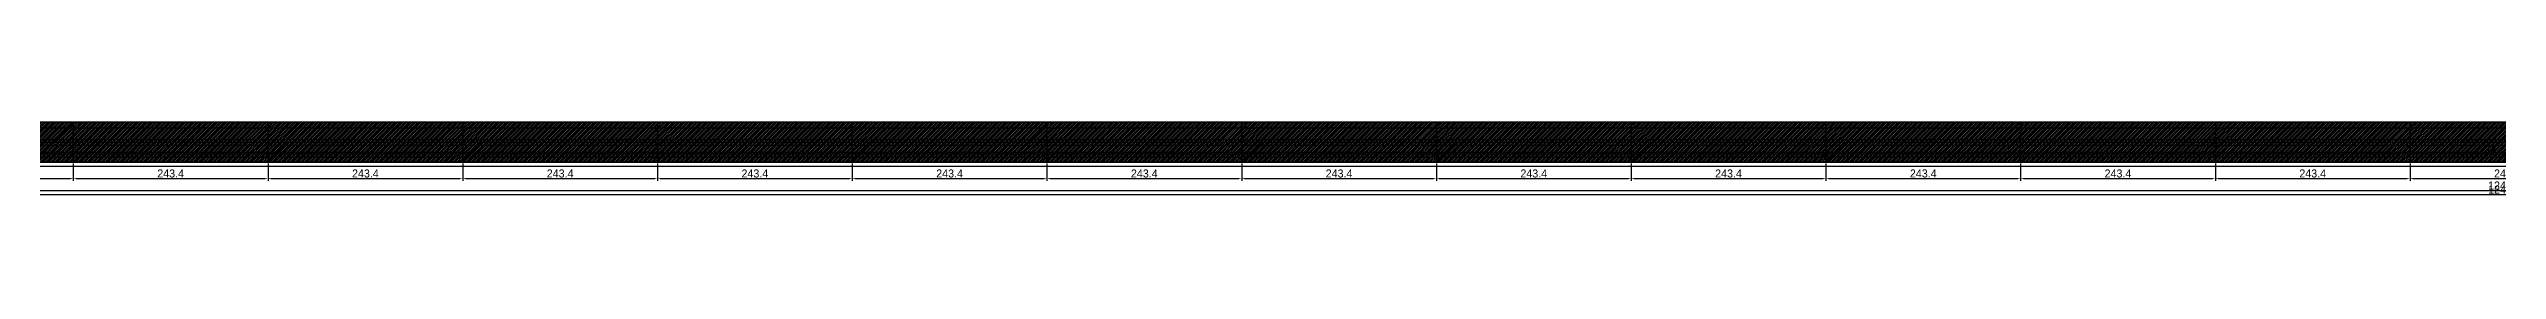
# Model space of a CAD drawing. Header units: metres. Extents: x 12791 to 25227, y 13116 to 13229.
# Drawn here: x 15929 to 18989, y 13116 to 13209 of the extents above; entities that cross this region are included whole.
import ezdxf

# ---------------------------------------------------------------- set-up
doc = ezdxf.new("R2010")
doc.units = ezdxf.units.M
for name, color, linetype in [('barrote', 251, 'CONTINUOUS'), ('COTA', 241, 'CONTINUOUS'), ('cotas', 4, 'CONTINUOUS'), ('Demarcação 1', 251, 'CONTINUOUS'), ('Hachura', 251, 'CONTINUOUS'), ('Laje_Perimetro', 7, 'CONTINUOUS'), ('Painéis', 200, 'CONTINUOUS'), ('presilha', 1, 'CONTINUOUS'), ('SARR_3.5x7', 81, 'CONTINUOUS')]:
    doc.layers.add(name, color=color, linetype=linetype)
doc.dimstyles.new('EZ DXF', dxfattribs={"dimtxt": 10, "dimasz": 3.5, "dimexe": 3, "dimexo": 1.5, "dimgap": 1, "dimtad": 1, "dimdec": 1, "dimdsep": 46, "dimcen": 2.5, "dimazin": 3, "dimtfac": 1, "dimtmove": 0, "dimatfit": 3})

msp = doc.modelspace()

# ---------------------------------------------------------------- hatches: boundary and pattern name
at = {"layer": 'Hachura'}
h = msp.add_hatch(color=3, dxfattribs=at)
h.dxf.hatch_style = 1
h.paths.add_polyline_path([(15716.3914, 13158.9905), (15959.7914, 13158.9905), (15959.7914, 13208.9905), (15716.3914, 13208.9905)])
h = msp.add_hatch(dxfattribs=at)
h.set_pattern_fill('ANSI31', scale=0.5)
h.paths.add_polyline_path([(15716.3914, 13158.9905), (15959.7914, 13158.9905), (15959.7914, 13208.9905), (15716.3914, 13208.9905)])
h = msp.add_hatch(color=3, dxfattribs=at)
h.dxf.hatch_style = 1
h.paths.add_polyline_path([(15716.3914, 13158.9905), (15959.7914, 13158.9905), (15959.7914, 13208.9905), (15716.3914, 13208.9905)])
h = msp.add_hatch(dxfattribs=at)
h.set_pattern_fill('ANSI31', scale=0.5)
h.paths.add_polyline_path([(15716.3914, 13158.9905), (15959.7914, 13158.9905), (15959.7914, 13208.9905), (15716.3914, 13208.9905)])
h = msp.add_hatch(color=3, dxfattribs=at)
h.dxf.hatch_style = 1
h.paths.add_polyline_path([(15959.7914, 13158.9905), (16203.1914, 13158.9905), (16203.1914, 13208.9905), (15959.7914, 13208.9905)])
h = msp.add_hatch(dxfattribs=at)
h.set_pattern_fill('ANSI31', scale=0.5)
h.paths.add_polyline_path([(15959.7914, 13158.9905), (16203.1914, 13158.9905), (16203.1914, 13208.9905), (15959.7914, 13208.9905)])
h = msp.add_hatch(color=3, dxfattribs=at)
h.dxf.hatch_style = 1
h.paths.add_polyline_path([(15959.7914, 13158.9905), (16203.1914, 13158.9905), (16203.1914, 13208.9905), (15959.7914, 13208.9905)])
h = msp.add_hatch(dxfattribs=at)
h.set_pattern_fill('ANSI31', scale=0.5)
h.paths.add_polyline_path([(15959.7914, 13158.9905), (16203.1914, 13158.9905), (16203.1914, 13208.9905), (15959.7914, 13208.9905)])
h = msp.add_hatch(color=3, dxfattribs=at)
h.dxf.hatch_style = 1
h.paths.add_polyline_path([(16203.1914, 13158.9905), (16446.5914, 13158.9905), (16446.5914, 13208.9905), (16203.1914, 13208.9905)])
h = msp.add_hatch(dxfattribs=at)
h.set_pattern_fill('ANSI31', scale=0.5)
h.paths.add_polyline_path([(16203.1914, 13158.9905), (16446.5914, 13158.9905), (16446.5914, 13208.9905), (16203.1914, 13208.9905)])
h = msp.add_hatch(color=3, dxfattribs=at)
h.dxf.hatch_style = 1
h.paths.add_polyline_path([(16203.1914, 13158.9905), (16446.5914, 13158.9905), (16446.5914, 13208.9905), (16203.1914, 13208.9905)])
h = msp.add_hatch(dxfattribs=at)
h.set_pattern_fill('ANSI31', scale=0.5)
h.paths.add_polyline_path([(16203.1914, 13158.9905), (16446.5914, 13158.9905), (16446.5914, 13208.9905), (16203.1914, 13208.9905)])
h = msp.add_hatch(color=3, dxfattribs=at)
h.dxf.hatch_style = 1
h.paths.add_polyline_path([(16446.5914, 13158.9905), (16689.9914, 13158.9905), (16689.9914, 13208.9905), (16446.5914, 13208.9905)])
h = msp.add_hatch(dxfattribs=at)
h.set_pattern_fill('ANSI31', scale=0.5)
h.paths.add_polyline_path([(16446.5914, 13158.9905), (16689.9914, 13158.9905), (16689.9914, 13208.9905), (16446.5914, 13208.9905)])
h = msp.add_hatch(color=3, dxfattribs=at)
h.dxf.hatch_style = 1
h.paths.add_polyline_path([(16446.5914, 13158.9905), (16689.9914, 13158.9905), (16689.9914, 13208.9905), (16446.5914, 13208.9905)])
h = msp.add_hatch(dxfattribs=at)
h.set_pattern_fill('ANSI31', scale=0.5)
h.paths.add_polyline_path([(16446.5914, 13158.9905), (16689.9914, 13158.9905), (16689.9914, 13208.9905), (16446.5914, 13208.9905)])
h = msp.add_hatch(color=3, dxfattribs=at)
h.dxf.hatch_style = 1
h.paths.add_polyline_path([(16689.9914, 13158.9905), (16933.3914, 13158.9905), (16933.3914, 13208.9905), (16689.9914, 13208.9905)])
h = msp.add_hatch(dxfattribs=at)
h.set_pattern_fill('ANSI31', scale=0.5)
h.paths.add_polyline_path([(16689.9914, 13158.9905), (16933.3914, 13158.9905), (16933.3914, 13208.9905), (16689.9914, 13208.9905)])
h = msp.add_hatch(color=3, dxfattribs=at)
h.dxf.hatch_style = 1
h.paths.add_polyline_path([(16689.9914, 13158.9905), (16933.3914, 13158.9905), (16933.3914, 13208.9905), (16689.9914, 13208.9905)])
h = msp.add_hatch(dxfattribs=at)
h.set_pattern_fill('ANSI31', scale=0.5)
h.paths.add_polyline_path([(16689.9914, 13158.9905), (16933.3914, 13158.9905), (16933.3914, 13208.9905), (16689.9914, 13208.9905)])
h = msp.add_hatch(color=3, dxfattribs=at)
h.dxf.hatch_style = 1
h.paths.add_polyline_path([(16933.3914, 13158.9905), (17176.7914, 13158.9905), (17176.7914, 13208.9905), (16933.3914, 13208.9905)])
h = msp.add_hatch(dxfattribs=at)
h.set_pattern_fill('ANSI31', scale=0.5)
h.paths.add_polyline_path([(16933.3914, 13158.9905), (17176.7914, 13158.9905), (17176.7914, 13208.9905), (16933.3914, 13208.9905)])
h = msp.add_hatch(color=3, dxfattribs=at)
h.dxf.hatch_style = 1
h.paths.add_polyline_path([(16933.3914, 13158.9905), (17176.7914, 13158.9905), (17176.7914, 13208.9905), (16933.3914, 13208.9905)])
h = msp.add_hatch(dxfattribs=at)
h.set_pattern_fill('ANSI31', scale=0.5)
h.paths.add_polyline_path([(16933.3914, 13158.9905), (17176.7914, 13158.9905), (17176.7914, 13208.9905), (16933.3914, 13208.9905)])
h = msp.add_hatch(color=3, dxfattribs=at)
h.dxf.hatch_style = 1
h.paths.add_polyline_path([(17176.7914, 13158.9905), (17420.1914, 13158.9905), (17420.1914, 13208.9905), (17176.7914, 13208.9905)])
h = msp.add_hatch(dxfattribs=at)
h.set_pattern_fill('ANSI31', scale=0.5)
h.paths.add_polyline_path([(17176.7914, 13158.9905), (17420.1914, 13158.9905), (17420.1914, 13208.9905), (17176.7914, 13208.9905)])
h = msp.add_hatch(color=3, dxfattribs=at)
h.dxf.hatch_style = 1
h.paths.add_polyline_path([(17176.7914, 13158.9905), (17420.1914, 13158.9905), (17420.1914, 13208.9905), (17176.7914, 13208.9905)])
h = msp.add_hatch(dxfattribs=at)
h.set_pattern_fill('ANSI31', scale=0.5)
h.paths.add_polyline_path([(17176.7914, 13158.9905), (17420.1914, 13158.9905), (17420.1914, 13208.9905), (17176.7914, 13208.9905)])
h = msp.add_hatch(color=3, dxfattribs=at)
h.dxf.hatch_style = 1
h.paths.add_polyline_path([(17420.1914, 13158.9905), (17663.5914, 13158.9905), (17663.5914, 13208.9905), (17420.1914, 13208.9905)])
h = msp.add_hatch(dxfattribs=at)
h.set_pattern_fill('ANSI31', scale=0.5)
h.paths.add_polyline_path([(17420.1914, 13158.9905), (17663.5914, 13158.9905), (17663.5914, 13208.9905), (17420.1914, 13208.9905)])
h = msp.add_hatch(color=3, dxfattribs=at)
h.dxf.hatch_style = 1
h.paths.add_polyline_path([(17420.1914, 13158.9905), (17663.5914, 13158.9905), (17663.5914, 13208.9905), (17420.1914, 13208.9905)])
h = msp.add_hatch(dxfattribs=at)
h.set_pattern_fill('ANSI31', scale=0.5)
h.paths.add_polyline_path([(17420.1914, 13158.9905), (17663.5914, 13158.9905), (17663.5914, 13208.9905), (17420.1914, 13208.9905)])
h = msp.add_hatch(color=3, dxfattribs=at)
h.dxf.hatch_style = 1
h.paths.add_polyline_path([(17663.5914, 13158.9905), (17906.9914, 13158.9905), (17906.9914, 13208.9905), (17663.5914, 13208.9905)])
h = msp.add_hatch(dxfattribs=at)
h.set_pattern_fill('ANSI31', scale=0.5)
h.paths.add_polyline_path([(17663.5914, 13158.9905), (17906.9914, 13158.9905), (17906.9914, 13208.9905), (17663.5914, 13208.9905)])
h = msp.add_hatch(color=3, dxfattribs=at)
h.dxf.hatch_style = 1
h.paths.add_polyline_path([(17663.5914, 13158.9905), (17906.9914, 13158.9905), (17906.9914, 13208.9905), (17663.5914, 13208.9905)])
h = msp.add_hatch(dxfattribs=at)
h.set_pattern_fill('ANSI31', scale=0.5)
h.paths.add_polyline_path([(17663.5914, 13158.9905), (17906.9914, 13158.9905), (17906.9914, 13208.9905), (17663.5914, 13208.9905)])
h = msp.add_hatch(color=3, dxfattribs=at)
h.dxf.hatch_style = 1
h.paths.add_polyline_path([(17906.9914, 13158.9905), (18150.3914, 13158.9905), (18150.3914, 13208.9905), (17906.9914, 13208.9905)])
h = msp.add_hatch(dxfattribs=at)
h.set_pattern_fill('ANSI31', scale=0.5)
h.paths.add_polyline_path([(17906.9914, 13158.9905), (18150.3914, 13158.9905), (18150.3914, 13208.9905), (17906.9914, 13208.9905)])
h = msp.add_hatch(color=3, dxfattribs=at)
h.dxf.hatch_style = 1
h.paths.add_polyline_path([(17906.9914, 13158.9905), (18150.3914, 13158.9905), (18150.3914, 13208.9905), (17906.9914, 13208.9905)])
h = msp.add_hatch(dxfattribs=at)
h.set_pattern_fill('ANSI31', scale=0.5)
h.paths.add_polyline_path([(17906.9914, 13158.9905), (18150.3914, 13158.9905), (18150.3914, 13208.9905), (17906.9914, 13208.9905)])
h = msp.add_hatch(color=3, dxfattribs=at)
h.dxf.hatch_style = 1
h.paths.add_polyline_path([(18150.3914, 13158.9905), (18393.7914, 13158.9905), (18393.7914, 13208.9905), (18150.3914, 13208.9905)])
h = msp.add_hatch(dxfattribs=at)
h.set_pattern_fill('ANSI31', scale=0.5)
h.paths.add_polyline_path([(18150.3914, 13158.9905), (18393.7914, 13158.9905), (18393.7914, 13208.9905), (18150.3914, 13208.9905)])
h = msp.add_hatch(color=3, dxfattribs=at)
h.dxf.hatch_style = 1
h.paths.add_polyline_path([(18150.3914, 13158.9905), (18393.7914, 13158.9905), (18393.7914, 13208.9905), (18150.3914, 13208.9905)])
h = msp.add_hatch(dxfattribs=at)
h.set_pattern_fill('ANSI31', scale=0.5)
h.paths.add_polyline_path([(18150.3914, 13158.9905), (18393.7914, 13158.9905), (18393.7914, 13208.9905), (18150.3914, 13208.9905)])
h = msp.add_hatch(color=3, dxfattribs=at)
h.dxf.hatch_style = 1
h.paths.add_polyline_path([(18393.7914, 13158.9905), (18637.1914, 13158.9905), (18637.1914, 13208.9905), (18393.7914, 13208.9905)])
h = msp.add_hatch(dxfattribs=at)
h.set_pattern_fill('ANSI31', scale=0.5)
h.paths.add_polyline_path([(18393.7914, 13158.9905), (18637.1914, 13158.9905), (18637.1914, 13208.9905), (18393.7914, 13208.9905)])
h = msp.add_hatch(color=3, dxfattribs=at)
h.dxf.hatch_style = 1
h.paths.add_polyline_path([(18393.7914, 13158.9905), (18637.1914, 13158.9905), (18637.1914, 13208.9905), (18393.7914, 13208.9905)])
h = msp.add_hatch(dxfattribs=at)
h.set_pattern_fill('ANSI31', scale=0.5)
h.paths.add_polyline_path([(18393.7914, 13158.9905), (18637.1914, 13158.9905), (18637.1914, 13208.9905), (18393.7914, 13208.9905)])
h = msp.add_hatch(color=3, dxfattribs=at)
h.dxf.hatch_style = 1
h.paths.add_polyline_path([(18637.1914, 13158.9905), (18880.5914, 13158.9905), (18880.5914, 13208.9905), (18637.1914, 13208.9905)])
h = msp.add_hatch(dxfattribs=at)
h.set_pattern_fill('ANSI31', scale=0.5)
h.paths.add_polyline_path([(18637.1914, 13158.9905), (18880.5914, 13158.9905), (18880.5914, 13208.9905), (18637.1914, 13208.9905)])
h = msp.add_hatch(color=3, dxfattribs=at)
h.dxf.hatch_style = 1
h.paths.add_polyline_path([(18637.1914, 13158.9905), (18880.5914, 13158.9905), (18880.5914, 13208.9905), (18637.1914, 13208.9905)])
h = msp.add_hatch(dxfattribs=at)
h.set_pattern_fill('ANSI31', scale=0.5)
h.paths.add_polyline_path([(18637.1914, 13158.9905), (18880.5914, 13158.9905), (18880.5914, 13208.9905), (18637.1914, 13208.9905)])
h = msp.add_hatch(color=3, dxfattribs=at)
h.dxf.hatch_style = 1
h.paths.add_polyline_path([(18880.5914, 13158.9905), (19123.9914, 13158.9905), (19123.9914, 13208.9905), (18880.5914, 13208.9905)])
h = msp.add_hatch(dxfattribs=at)
h.set_pattern_fill('ANSI31', scale=0.5)
h.paths.add_polyline_path([(18880.5914, 13158.9905), (19123.9914, 13158.9905), (19123.9914, 13208.9905), (18880.5914, 13208.9905)])
h = msp.add_hatch(color=3, dxfattribs=at)
h.dxf.hatch_style = 1
h.paths.add_polyline_path([(18880.5914, 13158.9905), (19123.9914, 13158.9905), (19123.9914, 13208.9905), (18880.5914, 13208.9905)])
h = msp.add_hatch(dxfattribs=at)
h.set_pattern_fill('ANSI31', scale=0.5)
h.paths.add_polyline_path([(18880.5914, 13158.9905), (19123.9914, 13158.9905), (19123.9914, 13208.9905), (18880.5914, 13208.9905)])

# ---------------------------------------------------------------- linework, layer by layer
at = {"layer": 'barrote'}
msp.add_line((12800.5914, 13171.4905), (25203.9914, 13171.4905), dxfattribs=at)
msp.add_line((12800.5914, 13171.4905), (25203.9914, 13171.4905), dxfattribs=at)
at = {"layer": 'Demarcação 1'}
msp.add_line((12795.5914, 13183.9905), (25208.9914, 13183.9905), dxfattribs=at)
msp.add_line((12795.5914, 13183.9905), (25208.9914, 13183.9905), dxfattribs=at)
at = {"layer": 'Laje_Perimetro'}
msp.add_lwpolyline([(12790.5914, 13153.9905), (25213.9914, 13153.9905), (25213.9914, 13168.9905), (12790.5914, 13168.9905)], close=True, dxfattribs=at)
msp.add_lwpolyline([(12790.5914, 13153.9905), (25213.9914, 13153.9905), (25213.9914, 13168.9905), (12790.5914, 13168.9905)], close=True, dxfattribs=at)
at = {"layer": 'Painéis'}
for points in [[(12795.5914, 13208.9905), (25208.9914, 13208.9905)], [(12795.5914, 13208.9905), (25208.9914, 13208.9905)], [(15716.3914, 13158.9905), (15959.7914, 13158.9905), (15959.7914, 13208.9905), (15716.3914, 13208.9905)], [(15716.3914, 13158.9905), (15959.7914, 13158.9905), (15959.7914, 13208.9905), (15716.3914, 13208.9905)], [(15959.7914, 13158.9905), (15959.7914, 13208.9905)], [(15959.7914, 13158.9905), (16203.1914, 13158.9905), (16203.1914, 13208.9905), (15959.7914, 13208.9905)], [(15959.7914, 13158.9905), (15959.7914, 13208.9905)], [(15959.7914, 13158.9905), (16203.1914, 13158.9905), (16203.1914, 13208.9905), (15959.7914, 13208.9905)], [(16203.1914, 13158.9905), (16203.1914, 13208.9905)], [(16203.1914, 13158.9905), (16446.5914, 13158.9905), (16446.5914, 13208.9905), (16203.1914, 13208.9905)], [(16203.1914, 13158.9905), (16203.1914, 13208.9905)], [(16203.1914, 13158.9905), (16446.5914, 13158.9905), (16446.5914, 13208.9905), (16203.1914, 13208.9905)], [(16446.5914, 13158.9905), (16446.5914, 13208.9905)], [(16446.5914, 13158.9905), (16689.9914, 13158.9905), (16689.9914, 13208.9905), (16446.5914, 13208.9905)], [(16446.5914, 13158.9905), (16446.5914, 13208.9905)], [(16446.5914, 13158.9905), (16689.9914, 13158.9905), (16689.9914, 13208.9905), (16446.5914, 13208.9905)], [(16689.9914, 13158.9905), (16689.9914, 13208.9905)], [(16689.9914, 13158.9905), (16933.3914, 13158.9905), (16933.3914, 13208.9905), (16689.9914, 13208.9905)], [(16689.9914, 13158.9905), (16689.9914, 13208.9905)], [(16689.9914, 13158.9905), (16933.3914, 13158.9905), (16933.3914, 13208.9905), (16689.9914, 13208.9905)], [(16933.3914, 13158.9905), (16933.3914, 13208.9905)], [(16933.3914, 13158.9905), (17176.7914, 13158.9905), (17176.7914, 13208.9905), (16933.3914, 13208.9905)], [(16933.3914, 13158.9905), (16933.3914, 13208.9905)], [(16933.3914, 13158.9905), (17176.7914, 13158.9905), (17176.7914, 13208.9905), (16933.3914, 13208.9905)], [(17176.7914, 13158.9905), (17176.7914, 13208.9905)], [(17176.7914, 13158.9905), (17420.1914, 13158.9905), (17420.1914, 13208.9905), (17176.7914, 13208.9905)], [(17176.7914, 13158.9905), (17176.7914, 13208.9905)], [(17176.7914, 13158.9905), (17420.1914, 13158.9905), (17420.1914, 13208.9905), (17176.7914, 13208.9905)], [(17420.1914, 13158.9905), (17420.1914, 13208.9905)], [(17420.1914, 13158.9905), (17663.5914, 13158.9905), (17663.5914, 13208.9905), (17420.1914, 13208.9905)], [(17420.1914, 13158.9905), (17420.1914, 13208.9905)], [(17420.1914, 13158.9905), (17663.5914, 13158.9905), (17663.5914, 13208.9905), (17420.1914, 13208.9905)], [(17663.5914, 13158.9905), (17663.5914, 13208.9905)], [(17663.5914, 13158.9905), (17906.9914, 13158.9905), (17906.9914, 13208.9905), (17663.5914, 13208.9905)], [(17663.5914, 13158.9905), (17663.5914, 13208.9905)], [(17663.5914, 13158.9905), (17906.9914, 13158.9905), (17906.9914, 13208.9905), (17663.5914, 13208.9905)], [(17906.9914, 13158.9905), (17906.9914, 13208.9905)], [(17906.9914, 13158.9905), (18150.3914, 13158.9905), (18150.3914, 13208.9905), (17906.9914, 13208.9905)], [(17906.9914, 13158.9905), (17906.9914, 13208.9905)], [(17906.9914, 13158.9905), (18150.3914, 13158.9905), (18150.3914, 13208.9905), (17906.9914, 13208.9905)], [(18150.3914, 13158.9905), (18150.3914, 13208.9905)], [(18150.3914, 13158.9905), (18393.7914, 13158.9905), (18393.7914, 13208.9905), (18150.3914, 13208.9905)], [(18150.3914, 13158.9905), (18150.3914, 13208.9905)], [(18150.3914, 13158.9905), (18393.7914, 13158.9905), (18393.7914, 13208.9905), (18150.3914, 13208.9905)], [(18393.7914, 13158.9905), (18393.7914, 13208.9905)], [(18393.7914, 13158.9905), (18637.1914, 13158.9905), (18637.1914, 13208.9905), (18393.7914, 13208.9905)], [(18393.7914, 13158.9905), (18393.7914, 13208.9905)], [(18393.7914, 13158.9905), (18637.1914, 13158.9905), (18637.1914, 13208.9905), (18393.7914, 13208.9905)], [(18637.1914, 13158.9905), (18637.1914, 13208.9905)], [(18637.1914, 13158.9905), (18880.5914, 13158.9905), (18880.5914, 13208.9905), (18637.1914, 13208.9905)], [(18637.1914, 13158.9905), (18637.1914, 13208.9905)], [(18637.1914, 13158.9905), (18880.5914, 13158.9905), (18880.5914, 13208.9905), (18637.1914, 13208.9905)], [(18880.5914, 13158.9905), (18880.5914, 13208.9905)], [(18880.5914, 13158.9905), (19123.9914, 13158.9905), (19123.9914, 13208.9905), (18880.5914, 13208.9905)], [(18880.5914, 13158.9905), (18880.5914, 13208.9905)], [(18880.5914, 13158.9905), (19123.9914, 13158.9905), (19123.9914, 13208.9905), (18880.5914, 13208.9905)], [(12795.5914, 13158.9905), (25208.9914, 13158.9905)], [(12795.5914, 13158.9905), (25208.9914, 13158.9905)]]:
    msp.add_lwpolyline(points, close=True, dxfattribs=at)
at = {"layer": 'presilha'}
msp.add_circle((18982.2914, 13175.6572), 4, dxfattribs=at)
msp.add_circle((18982.2914, 13175.6572), 4, dxfattribs=at)
at = {"layer": 'SARR_3.5x7'}
for p, q in [((15716.3914, 13201.9905), (15959.7914, 13201.9905)), ((15716.3914, 13201.9905), (15959.7914, 13201.9905)), ((15959.7914, 13201.9905), (16203.1914, 13201.9905)), ((15959.7914, 13201.9905), (16203.1914, 13201.9905)), ((16203.1914, 13201.9905), (16446.5914, 13201.9905)), ((16203.1914, 13201.9905), (16446.5914, 13201.9905)), ((16446.5914, 13201.9905), (16689.9914, 13201.9905)), ((16446.5914, 13201.9905), (16689.9914, 13201.9905)), ((16689.9914, 13201.9905), (16933.3914, 13201.9905)), ((16689.9914, 13201.9905), (16933.3914, 13201.9905)), ((16933.3914, 13201.9905), (17176.7914, 13201.9905)), ((16933.3914, 13201.9905), (17176.7914, 13201.9905)), ((17176.7914, 13201.9905), (17420.1914, 13201.9905)), ((17176.7914, 13201.9905), (17420.1914, 13201.9905)), ((17420.1914, 13201.9905), (17663.5914, 13201.9905)), ((17420.1914, 13201.9905), (17663.5914, 13201.9905)), ((17663.5914, 13201.9905), (17906.9914, 13201.9905)), ((17663.5914, 13201.9905), (17906.9914, 13201.9905)), ((17906.9914, 13201.9905), (18150.3914, 13201.9905)), ((17906.9914, 13201.9905), (18150.3914, 13201.9905)), ((18150.3914, 13201.9905), (18393.7914, 13201.9905)), ((18150.3914, 13201.9905), (18393.7914, 13201.9905)), ((18393.7914, 13201.9905), (18637.1914, 13201.9905)), ((18393.7914, 13201.9905), (18637.1914, 13201.9905)), ((18637.1914, 13201.9905), (18880.5914, 13201.9905)), ((18637.1914, 13201.9905), (18880.5914, 13201.9905)), ((18880.5914, 13201.9905), (19123.9914, 13201.9905)), ((18880.5914, 13201.9905), (19123.9914, 13201.9905)), ((15716.3914, 13187.4905), (15959.7914, 13187.4905)), ((15716.3914, 13187.4905), (15959.7914, 13187.4905)), ((15716.3914, 13180.4905), (15959.7914, 13180.4905)), ((15716.3914, 13180.4905), (15959.7914, 13180.4905)), ((15716.3914, 13165.9905), (15959.7914, 13165.9905)), ((15716.3914, 13165.9905), (15959.7914, 13165.9905)), ((15959.7914, 13187.4905), (16203.1914, 13187.4905)), ((15959.7914, 13187.4905), (16203.1914, 13187.4905)), ((15959.7914, 13180.4905), (16203.1914, 13180.4905)), ((15959.7914, 13180.4905), (16203.1914, 13180.4905)), ((15959.7914, 13165.9905), (16203.1914, 13165.9905)), ((15959.7914, 13165.9905), (16203.1914, 13165.9905)), ((16203.1914, 13187.4905), (16446.5914, 13187.4905)), ((16203.1914, 13187.4905), (16446.5914, 13187.4905)), ((16203.1914, 13180.4905), (16446.5914, 13180.4905)), ((16203.1914, 13180.4905), (16446.5914, 13180.4905)), ((16203.1914, 13165.9905), (16446.5914, 13165.9905)), ((16203.1914, 13165.9905), (16446.5914, 13165.9905)), ((16446.5914, 13187.4905), (16689.9914, 13187.4905)), ((16446.5914, 13187.4905), (16689.9914, 13187.4905)), ((16446.5914, 13180.4905), (16689.9914, 13180.4905)), ((16446.5914, 13180.4905), (16689.9914, 13180.4905)), ((16446.5914, 13165.9905), (16689.9914, 13165.9905)), ((16446.5914, 13165.9905), (16689.9914, 13165.9905)), ((16689.9914, 13187.4905), (16933.3914, 13187.4905)), ((16689.9914, 13187.4905), (16933.3914, 13187.4905)), ((16689.9914, 13180.4905), (16933.3914, 13180.4905)), ((16689.9914, 13180.4905), (16933.3914, 13180.4905)), ((16689.9914, 13165.9905), (16933.3914, 13165.9905)), ((16689.9914, 13165.9905), (16933.3914, 13165.9905)), ((16933.3914, 13187.4905), (17176.7914, 13187.4905)), ((16933.3914, 13187.4905), (17176.7914, 13187.4905)), ((16933.3914, 13180.4905), (17176.7914, 13180.4905)), ((16933.3914, 13180.4905), (17176.7914, 13180.4905)), ((16933.3914, 13165.9905), (17176.7914, 13165.9905)), ((16933.3914, 13165.9905), (17176.7914, 13165.9905)), ((17176.7914, 13187.4905), (17420.1914, 13187.4905)), ((17176.7914, 13187.4905), (17420.1914, 13187.4905)), ((17176.7914, 13180.4905), (17420.1914, 13180.4905)), ((17176.7914, 13180.4905), (17420.1914, 13180.4905)), ((17176.7914, 13165.9905), (17420.1914, 13165.9905)), ((17176.7914, 13165.9905), (17420.1914, 13165.9905)), ((17420.1914, 13187.4905), (17663.5914, 13187.4905)), ((17420.1914, 13187.4905), (17663.5914, 13187.4905)), ((17420.1914, 13180.4905), (17663.5914, 13180.4905)), ((17420.1914, 13180.4905), (17663.5914, 13180.4905)), ((17420.1914, 13165.9905), (17663.5914, 13165.9905)), ((17420.1914, 13165.9905), (17663.5914, 13165.9905)), ((17663.5914, 13187.4905), (17906.9914, 13187.4905)), ((17663.5914, 13187.4905), (17906.9914, 13187.4905)), ((17663.5914, 13180.4905), (17906.9914, 13180.4905)), ((17663.5914, 13180.4905), (17906.9914, 13180.4905)), ((17663.5914, 13165.9905), (17906.9914, 13165.9905)), ((17663.5914, 13165.9905), (17906.9914, 13165.9905)), ((17906.9914, 13187.4905), (18150.3914, 13187.4905)), ((17906.9914, 13187.4905), (18150.3914, 13187.4905)), ((17906.9914, 13180.4905), (18150.3914, 13180.4905)), ((17906.9914, 13180.4905), (18150.3914, 13180.4905)), ((17906.9914, 13165.9905), (18150.3914, 13165.9905)), ((17906.9914, 13165.9905), (18150.3914, 13165.9905)), ((18150.3914, 13187.4905), (18393.7914, 13187.4905)), ((18150.3914, 13187.4905), (18393.7914, 13187.4905)), ((18150.3914, 13180.4905), (18393.7914, 13180.4905)), ((18150.3914, 13180.4905), (18393.7914, 13180.4905)), ((18150.3914, 13165.9905), (18393.7914, 13165.9905)), ((18150.3914, 13165.9905), (18393.7914, 13165.9905)), ((18393.7914, 13187.4905), (18637.1914, 13187.4905)), ((18393.7914, 13187.4905), (18637.1914, 13187.4905)), ((18393.7914, 13180.4905), (18637.1914, 13180.4905)), ((18393.7914, 13180.4905), (18637.1914, 13180.4905)), ((18393.7914, 13165.9905), (18637.1914, 13165.9905)), ((18393.7914, 13165.9905), (18637.1914, 13165.9905)), ((18637.1914, 13187.4905), (18880.5914, 13187.4905)), ((18637.1914, 13187.4905), (18880.5914, 13187.4905)), ((18637.1914, 13180.4905), (18880.5914, 13180.4905)), ((18637.1914, 13180.4905), (18880.5914, 13180.4905)), ((18637.1914, 13165.9905), (18880.5914, 13165.9905)), ((18637.1914, 13165.9905), (18880.5914, 13165.9905)), ((18880.5914, 13187.4905), (19123.9914, 13187.4905)), ((18880.5914, 13187.4905), (19123.9914, 13187.4905)), ((18880.5914, 13180.4905), (19123.9914, 13180.4905)), ((18880.5914, 13180.4905), (19123.9914, 13180.4905)), ((18880.5914, 13165.9905), (19123.9914, 13165.9905)), ((18880.5914, 13165.9905), (19123.9914, 13165.9905))]:
    msp.add_line(p, q, dxfattribs=at)

# ---------------------------------------------------------------- dimensions: what is measured, and where the dimension line sits
at = {"layer": 'COTA', "color": 1}
for base, p1, p2 in [((12795.5914, 13118.9905), (12795.5914, 13158.9905), (25208.9914, 13158.9905)), ((12795.5914, 13118.9905), (12795.5914, 13158.9905), (25208.9914, 13158.9905)), ((15716.3914, 13138.9905), (15716.3914, 13158.9905), (15959.7914, 13158.9905)), ((15716.3914, 13138.9905), (15716.3914, 13158.9905), (15959.7914, 13158.9905)), ((15959.7914, 13138.9905), (15959.7914, 13158.9905), (16203.1914, 13158.9905)), ((15959.7914, 13138.9905), (15959.7914, 13158.9905), (16203.1914, 13158.9905)), ((16203.1914, 13138.9905), (16203.1914, 13158.9905), (16446.5914, 13158.9905)), ((16203.1914, 13138.9905), (16203.1914, 13158.9905), (16446.5914, 13158.9905)), ((16446.5914, 13138.9905), (16446.5914, 13158.9905), (16689.9914, 13158.9905)), ((16446.5914, 13138.9905), (16446.5914, 13158.9905), (16689.9914, 13158.9905)), ((16689.9914, 13138.9905), (16689.9914, 13158.9905), (16933.3914, 13158.9905)), ((16689.9914, 13138.9905), (16689.9914, 13158.9905), (16933.3914, 13158.9905)), ((16933.3914, 13138.9905), (16933.3914, 13158.9905), (17176.7914, 13158.9905)), ((16933.3914, 13138.9905), (16933.3914, 13158.9905), (17176.7914, 13158.9905)), ((17176.7914, 13138.9905), (17176.7914, 13158.9905), (17420.1914, 13158.9905)), ((17176.7914, 13138.9905), (17176.7914, 13158.9905), (17420.1914, 13158.9905)), ((17420.1914, 13138.9905), (17420.1914, 13158.9905), (17663.5914, 13158.9905)), ((17420.1914, 13138.9905), (17420.1914, 13158.9905), (17663.5914, 13158.9905)), ((17663.5914, 13138.9905), (17663.5914, 13158.9905), (17906.9914, 13158.9905)), ((17663.5914, 13138.9905), (17663.5914, 13158.9905), (17906.9914, 13158.9905)), ((17906.9914, 13138.9905), (17906.9914, 13158.9905), (18150.3914, 13158.9905)), ((17906.9914, 13138.9905), (17906.9914, 13158.9905), (18150.3914, 13158.9905)), ((18150.3914, 13138.9905), (18150.3914, 13158.9905), (18393.7914, 13158.9905)), ((18150.3914, 13138.9905), (18150.3914, 13158.9905), (18393.7914, 13158.9905)), ((18393.7914, 13138.9905), (18393.7914, 13158.9905), (18637.1914, 13158.9905)), ((18393.7914, 13138.9905), (18393.7914, 13158.9905), (18637.1914, 13158.9905)), ((18637.1914, 13138.9905), (18637.1914, 13158.9905), (18880.5914, 13158.9905)), ((18637.1914, 13138.9905), (18637.1914, 13158.9905), (18880.5914, 13158.9905)), ((18880.5914, 13138.9905), (18880.5914, 13158.9905), (19123.9914, 13158.9905)), ((18880.5914, 13138.9905), (18880.5914, 13158.9905), (19123.9914, 13158.9905))]:
    msp.add_linear_dim(base=base, p1=p1, p2=p2, dimstyle='EZ DXF', dxfattribs=at).render()
at = {"layer": 'cotas'}
msp.add_linear_dim(base=(12795.5914, 13123.9905), p1=(12795.5914, 13138.9905), p2=(25208.9914, 13138.9905), dimstyle='EZ DXF', dxfattribs=at).render()
msp.add_linear_dim(base=(12795.5914, 13123.9905), p1=(12795.5914, 13138.9905), p2=(25208.9914, 13138.9905), dimstyle='EZ DXF', dxfattribs=at).render()

doc.saveas('drawing.dxf')
